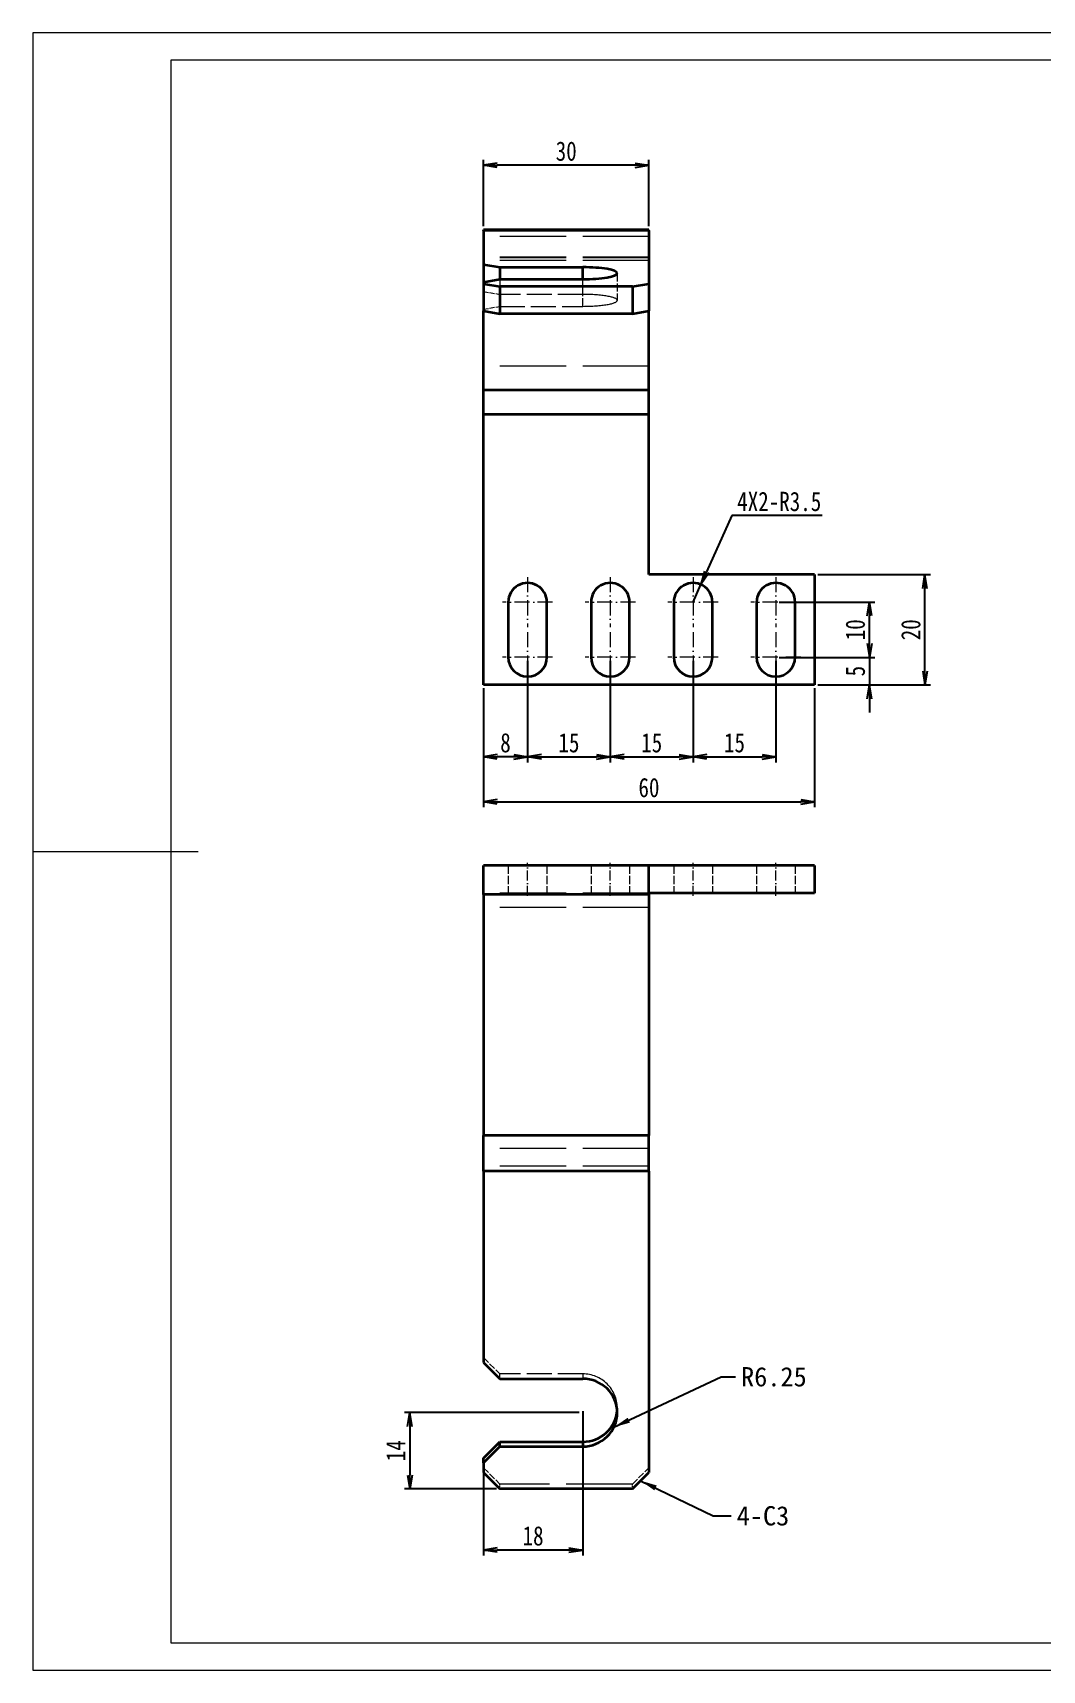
# Model space of a CAD drawing. Header units: millimetres. Extents: x -15766 to 80009, y -9701 to 15159.
# Drawn here: x -8135.4 to -7952.4, y 2838.5 to 3135.5 of the extents above; entities that cross this region are included whole.
import ezdxf

# ---------------------------------------------------------------- set-up
doc = ezdxf.new("R2010")
doc.units = ezdxf.units.MM
for name, pattern in [('CENTER-HOKUTO_1', [16, 13, -1, 1, -1]), ('DASHDOT', [18.5, 12, -3, 0.5, -3]), ('DASHED', [15, 12, -3]), ('HIDDEN-HOKUTO_1', [2, 1, -1])]:
    doc.linetypes.add(name, pattern=pattern)
doc.layers.get('DEFPOINTS').update_dxf_attribs({"lineweight": 18})
for name, color, linetype, lineweight in [('AM_7', 2, 'CENTER-HOKUTO_1', 18), ('AM_HID', 1, 'HIDDEN-HOKUTO_1', 18), ('AM_VIS', 7, 'Continuous', 18), ('CDRAFT0', 7, 'Continuous', 18), ('title_frame', 7, 'Continuous', 18), ('word_dim', 9, 'Continuous', 18), ('粗实线层_1', 7, 'Continuous', 15)]:
    doc.layers.add(name, color=color, linetype=linetype, lineweight=lineweight)
doc.styles.add('DIM', font='', dxfattribs={"width": 0.8})
doc.styles.get('DIM').set_extended_font_data('NSimSun')
doc.dimstyles.new('1-1', dxfattribs={"dimtxt": 3.5, "dimasz": 3, "dimexe": 1, "dimexo": 0, "dimgap": 1, "dimtad": 1, "dimdsep": 46, "dimtxsty": 'DIM', "dimblk": '_CAXARROW', "dimcen": 0, "dimdle": 6, "dimclrd": 256, "dimclre": 256, "dimclrt": 3, "dimazin": 2, "dimtfac": 0.707107, "dimtmove": 0, "dimatfit": 3, "dimfxl": 0, "dimfrac": 2, "dimtolj": 1, "dimarcsym": 0})
doc.dimstyles.new('1-1$0', dxfattribs={"dimtxt": 3.5, "dimasz": 2.5, "dimexe": 1, "dimexo": 0.625, "dimgap": 0.8, "dimtad": 1, "dimdsep": 46, "dimtxsty": 'DIM', "dimblk": 'OPEN', "dimcen": 0, "dimdle": 5, "dimclrd": 256, "dimclre": 256, "dimclrt": 3, "dimazin": 3, "dimtfac": 0.5, "dimtmove": 0, "dimatfit": 3, "dimldrblk": 'OPEN', "dimfxl": 0, "dimtolj": 1, "dimarcsym": 0})
doc.dimstyles.new('1-1$4', dxfattribs={"dimtxt": 3.5, "dimasz": 2.5, "dimexe": 1, "dimexo": 0.625, "dimgap": 0.8, "dimtad": 1, "dimtih": 1, "dimtoh": 1, "dimzin": 12, "dimdsep": 46, "dimtxsty": 'DIM', "dimblk": 'OPEN', "dimcen": 0, "dimdle": 5, "dimclrd": 256, "dimclre": 256, "dimclrt": 3, "dimazin": 3, "dimtfac": 0.5, "dimtmove": 0, "dimatfit": 3, "dimldrblk": 'OPEN', "dimfxl": 0, "dimtolj": 1, "dimarcsym": 0})

# ---------------------------------------------------------------- blocks, each defined once
blk = doc.blocks.new('*X1577')
at = {"layer": 'CDRAFT0'}
for p, q in [((420, 297), (0, 297)), ((0, 297), (0, 0)), ((420, 0), (420, 297)), ((0, 0), (420, 0))]:
    blk.add_line(p, q, dxfattribs=at)
at = {"layer": '粗实线层_1'}
for p, q in [((210, 297), (210, 287)), ((415, 292), (25, 292)), ((25, 292), (25, 5)), ((415, 5), (415, 292)), ((0, 148.5), (30, 148.5)), ((420, 148.5), (410, 148.5)), ((210, 0), (210, 10)), ((25, 5), (415, 5))]:
    blk.add_line(p, q, dxfattribs=at)
blk = doc.blocks.new('_OPEN')
at = {"color": 0, "linetype": 'ByBlock', "lineweight": -2}
for p, q in [((-1, 0.166667), (0, 0)), ((-1, -0.166667), (0, 0)), ((0, 0), (-1, 0))]:
    blk.add_line(p, q, dxfattribs=at)
blk = doc.blocks.new('*D1672')
at = {"layer": 'DEFPOINTS', "color": 0, "transparency": 16777216}
for p in [(-8053.71, 3111.44), (-8053.71, 3099.75), (-8023.71, 3099.75)]:
    blk.add_point(p, dxfattribs=at)
at = {"layer": 'word_dim', "linetype": 'Continuous', "lineweight": -2, "transparency": 16777216}
for p, q in [((-8053.71, 3100.38), (-8053.71, 3112.44)), ((-8026.21, 3111.44), (-8051.21, 3111.44)), ((-8023.71, 3100.38), (-8023.71, 3112.44))]:
    blk.add_line(p, q, dxfattribs=at)
at = {"layer": 'word_dim', "lineweight": -2, "transparency": 16777216, "xscale": 2.5, "yscale": 2.5, "zscale": 2.5, "rotation": 180}
blk.add_blockref('_OPEN', (-8053.71, 3111.44), dxfattribs=at)
at = {"layer": 'word_dim', "lineweight": -2, "transparency": 16777216, "xscale": 2.5, "yscale": 2.5, "zscale": 2.5}
blk.add_blockref('_OPEN', (-8023.71, 3111.44), dxfattribs=at)
at = {"layer": 'word_dim', "color": 3, "transparency": 16777216, "insert": (-8038.71, 3113.99), "char_height": 3.5, "attachment_point": 5, "style": 'DIM'}
blk.add_mtext('\\A1;30', dxfattribs=at)
blk = doc.blocks.new('*D1673')
at = {"layer": 'DEFPOINTS', "color": 0, "transparency": 16777216}
for p in [(-8000.71, 3022.2), (-7993.71, 3017.2), (-7983.75, 3017.2)]:
    blk.add_point(p, dxfattribs=at)
at = {"layer": 'word_dim', "linetype": 'Continuous', "lineweight": -2, "transparency": 16777216}
for p, q in [((-7983.75, 3024.7), (-7983.75, 3027.2)), ((-8000.09, 3022.2), (-7982.75, 3022.2)), ((-7983.75, 3022.2), (-7983.75, 3017.2)), ((-7993.09, 3017.2), (-7982.75, 3017.2)), ((-7983.75, 3014.7), (-7983.75, 3012.2))]:
    blk.add_line(p, q, dxfattribs=at)
at = {"layer": 'word_dim', "lineweight": -2, "transparency": 16777216, "xscale": 2.5, "yscale": 2.5, "zscale": 2.5}
for p, rotation in [((-7983.75, 3022.2), 270), ((-7983.75, 3017.2), 90)]:
    blk.add_blockref('_OPEN', p, dxfattribs=dict(at, rotation=rotation))
at = {"layer": 'word_dim', "color": 3, "transparency": 16777216, "insert": (-7986.3, 3019.7), "char_height": 3.5, "attachment_point": 5, "rotation": 90, "style": 'DIM'}
blk.add_mtext('\\A1;5', dxfattribs=at)
blk = doc.blocks.new('*D1674')
at = {"layer": 'DEFPOINTS', "color": 0, "transparency": 16777216}
for p in [(-8000.71, 3032.2), (-7983.75, 3032.2), (-8000.71, 3022.2)]:
    blk.add_point(p, dxfattribs=at)
at = {"layer": 'word_dim', "linetype": 'Continuous', "lineweight": -2, "transparency": 16777216}
for p, q in [((-8000.09, 3032.2), (-7982.75, 3032.2)), ((-7983.75, 3024.7), (-7983.75, 3029.7)), ((-8000.09, 3022.2), (-7982.75, 3022.2))]:
    blk.add_line(p, q, dxfattribs=at)
at = {"layer": 'word_dim', "lineweight": -2, "transparency": 16777216, "xscale": 2.5, "yscale": 2.5, "zscale": 2.5}
for p, rotation in [((-7983.75, 3032.2), 90), ((-7983.75, 3022.2), 270)]:
    blk.add_blockref('_OPEN', p, dxfattribs=dict(at, rotation=rotation))
at = {"layer": 'word_dim', "color": 3, "transparency": 16777216, "insert": (-7986.3, 3027.2), "char_height": 3.5, "attachment_point": 5, "rotation": 90, "style": 'DIM'}
blk.add_mtext('\\A1;10', dxfattribs=at)
blk = doc.blocks.new('*D1675')
at = {"layer": 'DEFPOINTS', "color": 0, "transparency": 16777216}
for p in [(-7993.71, 3037.2), (-7973.68, 3037.2), (-7993.71, 3017.2)]:
    blk.add_point(p, dxfattribs=at)
at = {"layer": 'word_dim', "linetype": 'Continuous', "lineweight": -2, "transparency": 16777216}
for p, q in [((-7993.09, 3037.2), (-7972.68, 3037.2)), ((-7973.68, 3019.7), (-7973.68, 3034.7)), ((-7993.09, 3017.2), (-7972.68, 3017.2))]:
    blk.add_line(p, q, dxfattribs=at)
at = {"layer": 'word_dim', "lineweight": -2, "transparency": 16777216, "xscale": 2.5, "yscale": 2.5, "zscale": 2.5}
for p, rotation in [((-7973.68, 3037.2), 90), ((-7973.68, 3017.2), 270)]:
    blk.add_blockref('_OPEN', p, dxfattribs=dict(at, rotation=rotation))
at = {"layer": 'word_dim', "color": 3, "transparency": 16777216, "insert": (-7976.23, 3027.2), "char_height": 3.5, "attachment_point": 5, "rotation": 90, "style": 'DIM'}
blk.add_mtext('\\A1;20', dxfattribs=at)
blk = doc.blocks.new('*D1676')
at = {"layer": 'DEFPOINTS', "color": 0, "transparency": 16777216}
for p in [(-8045.71, 3022.2), (-8053.71, 3017.2), (-8053.71, 3004.14)]:
    blk.add_point(p, dxfattribs=at)
at = {"layer": 'word_dim', "linetype": 'Continuous', "lineweight": -2, "transparency": 16777216}
for p, q in [((-8045.71, 3021.58), (-8045.71, 3003.14)), ((-8053.71, 3016.58), (-8053.71, 3003.14)), ((-8048.21, 3004.14), (-8051.21, 3004.14))]:
    blk.add_line(p, q, dxfattribs=at)
at = {"layer": 'word_dim', "lineweight": -2, "transparency": 16777216, "xscale": 2.5, "yscale": 2.5, "zscale": 2.5, "rotation": 180}
blk.add_blockref('_OPEN', (-8053.71, 3004.14), dxfattribs=at)
at = {"layer": 'word_dim', "lineweight": -2, "transparency": 16777216, "xscale": 2.5, "yscale": 2.5, "zscale": 2.5}
blk.add_blockref('_OPEN', (-8045.71, 3004.14), dxfattribs=at)
at = {"layer": 'word_dim', "color": 3, "transparency": 16777216, "insert": (-8049.71, 3006.69), "char_height": 3.5, "attachment_point": 5, "style": 'DIM'}
blk.add_mtext('\\A1;8', dxfattribs=at)
blk = doc.blocks.new('*D1677')
at = {"layer": 'DEFPOINTS', "color": 0, "transparency": 16777216}
for p in [(-8045.71, 3022.2), (-8030.71, 3022.2), (-8030.71, 3004.14)]:
    blk.add_point(p, dxfattribs=at)
at = {"layer": 'word_dim', "linetype": 'Continuous', "lineweight": -2, "transparency": 16777216}
for p, q in [((-8045.71, 3021.58), (-8045.71, 3003.14)), ((-8030.71, 3021.58), (-8030.71, 3003.14)), ((-8043.21, 3004.14), (-8033.21, 3004.14))]:
    blk.add_line(p, q, dxfattribs=at)
at = {"layer": 'word_dim', "lineweight": -2, "transparency": 16777216, "xscale": 2.5, "yscale": 2.5, "zscale": 2.5, "rotation": 180}
blk.add_blockref('_OPEN', (-8045.71, 3004.14), dxfattribs=at)
at = {"layer": 'word_dim', "lineweight": -2, "transparency": 16777216, "xscale": 2.5, "yscale": 2.5, "zscale": 2.5}
blk.add_blockref('_OPEN', (-8030.71, 3004.14), dxfattribs=at)
at = {"layer": 'word_dim', "color": 3, "transparency": 16777216, "insert": (-8038.21, 3006.69), "char_height": 3.5, "attachment_point": 5, "style": 'DIM'}
blk.add_mtext('\\A1;15', dxfattribs=at)
blk = doc.blocks.new('*D1678')
at = {"layer": 'DEFPOINTS', "color": 0, "transparency": 16777216}
for p in [(-8030.71, 3022.2), (-8015.71, 3022.2), (-8015.71, 3004.14)]:
    blk.add_point(p, dxfattribs=at)
at = {"layer": 'word_dim', "linetype": 'Continuous', "lineweight": -2, "transparency": 16777216}
for p, q in [((-8030.71, 3021.58), (-8030.71, 3003.14)), ((-8015.71, 3021.58), (-8015.71, 3003.14)), ((-8028.21, 3004.14), (-8018.21, 3004.14))]:
    blk.add_line(p, q, dxfattribs=at)
at = {"layer": 'word_dim', "lineweight": -2, "transparency": 16777216, "xscale": 2.5, "yscale": 2.5, "zscale": 2.5, "rotation": 180}
blk.add_blockref('_OPEN', (-8030.71, 3004.14), dxfattribs=at)
at = {"layer": 'word_dim', "lineweight": -2, "transparency": 16777216, "xscale": 2.5, "yscale": 2.5, "zscale": 2.5}
blk.add_blockref('_OPEN', (-8015.71, 3004.14), dxfattribs=at)
at = {"layer": 'word_dim', "color": 3, "transparency": 16777216, "insert": (-8023.21, 3006.69), "char_height": 3.5, "attachment_point": 5, "style": 'DIM'}
blk.add_mtext('\\A1;15', dxfattribs=at)
blk = doc.blocks.new('*D1679')
at = {"layer": 'DEFPOINTS', "color": 0, "transparency": 16777216}
for p in [(-8015.71, 3022.2), (-8000.71, 3022.2), (-8000.71, 3004.14)]:
    blk.add_point(p, dxfattribs=at)
at = {"layer": 'word_dim', "linetype": 'Continuous', "lineweight": -2, "transparency": 16777216}
for p, q in [((-8015.71, 3021.58), (-8015.71, 3003.14)), ((-8000.71, 3021.58), (-8000.71, 3003.14)), ((-8013.21, 3004.14), (-8003.21, 3004.14))]:
    blk.add_line(p, q, dxfattribs=at)
at = {"layer": 'word_dim', "lineweight": -2, "transparency": 16777216, "xscale": 2.5, "yscale": 2.5, "zscale": 2.5, "rotation": 180}
blk.add_blockref('_OPEN', (-8015.71, 3004.14), dxfattribs=at)
at = {"layer": 'word_dim', "lineweight": -2, "transparency": 16777216, "xscale": 2.5, "yscale": 2.5, "zscale": 2.5}
blk.add_blockref('_OPEN', (-8000.71, 3004.14), dxfattribs=at)
at = {"layer": 'word_dim', "color": 3, "transparency": 16777216, "insert": (-8008.21, 3006.69), "char_height": 3.5, "attachment_point": 5, "style": 'DIM'}
blk.add_mtext('\\A1;15', dxfattribs=at)
blk = doc.blocks.new('*D1680')
at = {"layer": 'DEFPOINTS', "color": 0, "transparency": 16777216}
for p in [(-8053.71, 3017.2), (-7993.71, 3017.2), (-7993.71, 2996.01)]:
    blk.add_point(p, dxfattribs=at)
at = {"layer": 'word_dim', "linetype": 'Continuous', "lineweight": -2, "transparency": 16777216}
for p, q in [((-8053.71, 3016.58), (-8053.71, 2995.01)), ((-7993.71, 3016.58), (-7993.71, 2995.01)), ((-8051.21, 2996.01), (-7996.21, 2996.01))]:
    blk.add_line(p, q, dxfattribs=at)
at = {"layer": 'word_dim', "lineweight": -2, "transparency": 16777216, "xscale": 2.5, "yscale": 2.5, "zscale": 2.5, "rotation": 180}
blk.add_blockref('_OPEN', (-8053.71, 2996.01), dxfattribs=at)
at = {"layer": 'word_dim', "lineweight": -2, "transparency": 16777216, "xscale": 2.5, "yscale": 2.5, "zscale": 2.5}
blk.add_blockref('_OPEN', (-7993.71, 2996.01), dxfattribs=at)
at = {"layer": 'word_dim', "color": 3, "transparency": 16777216, "insert": (-8023.71, 2998.56), "char_height": 3.5, "attachment_point": 5, "style": 'DIM'}
blk.add_mtext('\\A1;60', dxfattribs=at)
blk = doc.blocks.new('*D1681')
at = {"layer": 'DEFPOINTS', "color": 0, "transparency": 16777216}
for p in [(-8014.28, 3035.4), (-8015.71, 3032.2)]:
    blk.add_point(p, dxfattribs=at)
at = {"layer": 'word_dim', "linetype": 'Continuous', "lineweight": -2, "transparency": 16777216}
for p, q in [((-8008.67, 3047.9), (-8013.26, 3037.68)), ((-7992.33, 3047.9), (-8008.67, 3047.9)), ((-8015.71, 3032.2), (-8014.28, 3035.4))]:
    blk.add_line(p, q, dxfattribs=at)
at = {"layer": 'word_dim', "lineweight": -2, "transparency": 16777216, "xscale": 2.5, "yscale": 2.5, "zscale": 2.5, "rotation": 245.8220121247844}
blk.add_blockref('_OPEN', (-8014.28, 3035.4), dxfattribs=at)
at = {"layer": 'word_dim', "color": 3, "transparency": 16777216, "insert": (-8000.1, 3050.45), "char_height": 3.5, "attachment_point": 5, "style": 'DIM'}
blk.add_mtext('\\A1;4X2-R3.5', dxfattribs=at)
blk = doc.blocks.new('*D1689')
at = {"layer": 'DEFPOINTS', "color": 0, "transparency": 16777216}
for p in [(-8035.71, 2886.08), (-8053.71, 2875.21), (-8053.71, 2860.29)]:
    blk.add_point(p, dxfattribs=at)
at = {"layer": 'word_dim', "linetype": 'Continuous', "lineweight": -2, "transparency": 16777216}
for p, q in [((-8035.71, 2885.45), (-8035.71, 2859.29)), ((-8053.71, 2874.59), (-8053.71, 2859.29)), ((-8038.21, 2860.29), (-8051.21, 2860.29))]:
    blk.add_line(p, q, dxfattribs=at)
at = {"layer": 'word_dim', "lineweight": -2, "transparency": 16777216, "xscale": 2.5, "yscale": 2.5, "zscale": 2.5, "rotation": 180}
blk.add_blockref('_OPEN', (-8053.71, 2860.29), dxfattribs=at)
at = {"layer": 'word_dim', "lineweight": -2, "transparency": 16777216, "xscale": 2.5, "yscale": 2.5, "zscale": 2.5}
blk.add_blockref('_OPEN', (-8035.71, 2860.29), dxfattribs=at)
at = {"layer": 'word_dim', "color": 3, "transparency": 16777216, "insert": (-8044.71, 2862.84), "char_height": 3.5, "attachment_point": 5, "style": 'DIM'}
blk.add_mtext('\\A1;18', dxfattribs=at)
blk = doc.blocks.new('*D1690')
at = {"layer": 'DEFPOINTS', "color": 0, "transparency": 16777216}
for p in [(-8035.71, 2885.21), (-8067.04, 2871.39), (-8050.71, 2871.39)]:
    blk.add_point(p, dxfattribs=at)
at = {"layer": 'word_dim', "linetype": 'Continuous', "lineweight": -2, "transparency": 16777216}
for p, q in [((-8036.34, 2885.21), (-8068.04, 2885.21)), ((-8067.04, 2882.71), (-8067.04, 2873.89)), ((-8051.34, 2871.39), (-8068.04, 2871.39))]:
    blk.add_line(p, q, dxfattribs=at)
at = {"layer": 'word_dim', "lineweight": -2, "transparency": 16777216, "xscale": 2.5, "yscale": 2.5, "zscale": 2.5}
for p, rotation in [((-8067.04, 2885.21), 90), ((-8067.04, 2871.39), 270)]:
    blk.add_blockref('_OPEN', p, dxfattribs=dict(at, rotation=rotation))
at = {"layer": 'word_dim', "color": 3, "transparency": 16777216, "insert": (-8069.59, 2878.3), "char_height": 3.5, "attachment_point": 5, "rotation": 90, "style": 'DIM'}
blk.add_mtext('\\A1;14', dxfattribs=at)
blk = doc.blocks.new('_CAXARROW')
blk.add_hatch(color=0).paths.add_polyline_path([(0, 0), (-1, 0.125), (-1, -0.125)], flags=0)

msp = doc.modelspace()

# ---------------------------------------------------------------- linework, layer by layer
at = {"layer": 'AM_7', "color": 2, "linetype": 'DASHDOT', "lineweight": 13, "ltscale": 0.227502}
for p, q in [((-8045.71342, 3036.75291), (-8045.71342, 3027.65282)), ((-8030.71342, 3036.75291), (-8030.71342, 3027.65282)), ((-8015.71342, 3036.75291), (-8015.71342, 3027.65282)), ((-8000.71342, 3036.75291), (-8000.71342, 3027.65282)), ((-8045.71342, 3026.75291), (-8045.71342, 3017.65282)), ((-8030.71342, 3026.75291), (-8030.71342, 3017.65282)), ((-8015.71342, 3026.75291), (-8015.71342, 3017.65282)), ((-8000.71342, 3026.75291), (-8000.71342, 3017.65282))]:
    msp.add_line(p, q, dxfattribs=at)
at = {"layer": 'AM_7', "color": 2, "linetype": 'DASHDOT', "lineweight": 13, "ltscale": 0.22749}
for p, q in [((-8041.16459, 3032.20287), (-8050.2642, 3032.20287)), ((-8026.16459, 3032.20287), (-8035.2642, 3032.20287)), ((-8011.16459, 3032.20287), (-8020.2642, 3032.20287)), ((-7996.16459, 3032.20287), (-8005.2642, 3032.20287)), ((-8041.16459, 3022.20287), (-8050.2642, 3022.20287)), ((-8026.16459, 3022.20287), (-8035.2642, 3022.20287)), ((-8011.16459, 3022.20287), (-8020.2642, 3022.20287)), ((-7996.16459, 3022.20287), (-8005.2642, 3022.20287))]:
    msp.add_line(p, q, dxfattribs=at)
at = {"layer": 'AM_7', "color": 2, "linetype": 'DASHDOT', "lineweight": 13, "ltscale": 0.15}
for p, q in [((-8045.71342, 2978.94546), (-8045.71342, 2984.94546)), ((-8030.71342, 2978.94546), (-8030.71342, 2984.94546)), ((-8015.71342, 2978.94546), (-8015.71342, 2984.94546)), ((-8000.71342, 2978.94546), (-8000.71342, 2984.94546))]:
    msp.add_line(p, q, dxfattribs=at)
at = {"layer": 'AM_HID', "color": 1, "linetype": 'DASHED', "lineweight": 13}
for p, q in [((-8023.71342, 3098.55638), (-8053.71342, 3098.55638)), ((-8023.71342, 3094.75169), (-8053.71342, 3094.75169)), ((-8023.71342, 3094.67577), (-8053.71342, 3094.67577)), ((-8023.71342, 3094.15404), (-8053.71342, 3094.15404)), ((-8023.71342, 3075.03465), (-8053.71342, 3075.03465)), ((-8023.71342, 3066.22996), (-8053.71342, 3066.22996)), ((-8023.71342, 2979.44546), (-8053.71342, 2979.44546)), ((-8023.71342, 2976.81582), (-8053.71342, 2976.81582)), ((-8023.71342, 2933.13271), (-8053.71342, 2933.13271)), ((-8023.71342, 2929.89394), (-8053.71342, 2929.89394)), ((-8026.71342, 2872.25601), (-8050.71342, 2872.25601))]:
    msp.add_line(p, q, dxfattribs=at)
at = {"layer": 'AM_HID', "color": 1, "linetype": 'DASHED', "lineweight": 13, "ltscale": 0.123096}
for p, q in [((-8029.46342, 3091.87254), (-8029.46342, 3086.94871)), ((-8050.71342, 3090.78709), (-8050.71342, 3085.86327)), ((-8035.71342, 3085.86327), (-8035.71342, 3090.78709))]:
    msp.add_line(p, q, dxfattribs=at)
at = {"layer": 'AM_HID', "color": 1, "linetype": 'DASHED', "lineweight": 13, "ltscale": 0.068829}
for p, q in [((-8050.71342, 3090.78709), (-8050.71342, 3088.03392)), ((-8035.71342, 3088.03392), (-8035.71342, 3090.78709))]:
    msp.add_line(p, q, dxfattribs=at)
at = {"layer": 'AM_HID', "color": 1, "linetype": 'DASHED', "lineweight": 13, "ltscale": 0.076124}
msp.add_line((-8053.71342, 3088.55516), (-8050.71342, 3088.03392), dxfattribs=at)
at = {"layer": 'AM_HID', "color": 1, "linetype": 'DASHED', "lineweight": 13, "ltscale": 0.076123}
msp.add_line((-8053.71342, 3085.34227), (-8050.71342, 3085.86327), dxfattribs=at)
at = {"layer": 'AM_HID', "color": 1, "linetype": 'DASHED', "lineweight": 13, "ltscale": 0.375}
for p, q in [((-8035.71342, 3088.03392), (-8050.71342, 3088.03392)), ((-8050.71342, 3085.86327), (-8035.71342, 3085.86327)), ((-8035.71342, 2892.23135), (-8050.71342, 2892.23135))]:
    msp.add_line(p, q, dxfattribs=at)
at = {"layer": 'AM_HID', "color": 1, "linetype": 'DASHED', "lineweight": 13, "ltscale": 0.125}
for p, q in [((-8049.21342, 2984.44546), (-8049.21342, 2979.44546)), ((-8042.21342, 2984.44546), (-8042.21342, 2979.44546)), ((-8034.21342, 2984.44546), (-8034.21342, 2979.44546)), ((-8027.21342, 2984.44546), (-8027.21342, 2979.44546)), ((-8019.21342, 2984.44546), (-8019.21342, 2979.44546)), ((-8012.21342, 2984.44546), (-8012.21342, 2979.44546)), ((-8004.21342, 2984.44546), (-8004.21342, 2979.44546)), ((-7997.21342, 2984.44546), (-7997.21342, 2979.44546))]:
    msp.add_line(p, q, dxfattribs=at)
at = {"layer": 'AM_HID', "color": 1, "linetype": 'DASHED', "lineweight": 13, "ltscale": 0.105266}
msp.add_line((-8053.71342, 2895.18594), (-8050.71342, 2892.23135), dxfattribs=at)
at = {"layer": 'AM_HID', "color": 1, "linetype": 'DASHED', "lineweight": 13, "ltscale": 0.021704}
for p, q in [((-8050.71342, 2891.36318), (-8050.71342, 2892.23135)), ((-8035.71342, 2892.23135), (-8035.71342, 2891.36318))]:
    msp.add_line(p, q, dxfattribs=at)
at = {"layer": 'AM_HID', "color": 1, "linetype": 'DASHED', "lineweight": 13, "ltscale": 0.02171}
for p, q in [((-8029.46342, 2885.20791), (-8029.46342, 2886.07632)), ((-8050.71342, 2871.3876), (-8050.71342, 2872.25601)), ((-8026.71342, 2871.3876), (-8026.71342, 2872.25601))]:
    msp.add_line(p, q, dxfattribs=at)
at = {"layer": 'AM_HID', "color": 1, "linetype": 'DASHED', "lineweight": 13, "ltscale": 0.105262}
for p, q in [((-8053.71342, 2875.21035), (-8050.71342, 2872.25601)), ((-8026.71342, 2872.25601), (-8023.71342, 2875.21035))]:
    msp.add_line(p, q, dxfattribs=at)
at = {"layer": 'AM_HID', "color": 1, "linetype": 'DASHED', "lineweight": 13}
for centre, major_axis, ratio, start_param, end_param in [((-8035.71342, 3086.94871), (-6.25, 0), 0.17367023, 3.141592479, 4.712388806), ((-8035.71342, 3086.94871), (-6.25, 0), 0.17367023, 1.570796152, 3.141592479), ((-8035.71342, 2886.07632), (6.25, 0), 0.984803864, 0.000000441, 1.570796768), ((-8035.71342, 2886.07632), (6.25, 0), 0.984803864, 6.212602397, 6.283185748)]:
    msp.add_ellipse(centre, major_axis=major_axis, ratio=ratio, start_param=start_param, end_param=end_param, dxfattribs=at)
at = {"layer": 'AM_VIS', "color": 7, "lineweight": 35, "ltscale": 0.003796}
for p, q in [((-8053.71342, 3099.59984), (-8053.71342, 3099.75169)), ((-8023.71342, 3099.59984), (-8023.71342, 3099.75169))]:
    msp.add_line(p, q, dxfattribs=at)
at = {"layer": 'AM_VIS', "color": 7, "lineweight": 35}
for p, q in [((-8023.71342, 3099.75169), (-8053.71342, 3099.75169)), ((-8023.71342, 3099.59984), (-8053.71342, 3099.59984)), ((-8026.71342, 3089.43529), (-8050.71342, 3089.43529)), ((-8026.71342, 3084.51146), (-8050.71342, 3084.51146)), ((-8023.71342, 3070.63231), (-8053.71342, 3070.63231)), ((-8023.71342, 3066.22996), (-8053.71342, 3066.22996)), ((-8053.71342, 3017.20287), (-8053.71342, 3066.22996)), ((-8023.71342, 3037.20287), (-8023.71342, 3066.22996)), ((-7993.71342, 3037.20287), (-8023.71342, 3037.20287)), ((-7993.71342, 3037.20287), (-7993.71342, 3017.20287)), ((-7993.71342, 3017.20287), (-8053.71342, 3017.20287)), ((-8023.71342, 2984.44546), (-8053.71342, 2984.44546)), ((-7993.71342, 2984.44546), (-8023.71342, 2984.44546)), ((-8023.71342, 2979.18643), (-8053.71342, 2979.18643)), ((-8053.71342, 2979.18643), (-8053.71342, 2935.50332)), ((-7993.71342, 2979.44546), (-8023.71342, 2979.44546)), ((-8023.71342, 2979.18643), (-8023.71342, 2935.50308)), ((-8023.71342, 2935.50308), (-8053.71342, 2935.50332)), ((-8023.71342, 2929.02529), (-8053.71342, 2929.02529)), ((-8053.71342, 2929.02529), (-8053.71342, 2894.31728)), ((-8023.71342, 2929.02529), (-8023.71342, 2874.34219)), ((-8026.71342, 2871.3876), (-8050.71342, 2871.3876))]:
    msp.add_line(p, q, dxfattribs=at)
at = {"layer": 'AM_VIS', "color": 7, "lineweight": 35, "ltscale": 0.153021}
msp.add_line((-8053.71342, 3099.59984), (-8053.71342, 3093.47899), dxfattribs=at)
at = {"layer": 'AM_VIS', "color": 7, "lineweight": 35, "ltscale": 0.241089}
msp.add_line((-8023.71342, 3099.59984), (-8023.71342, 3089.95628), dxfattribs=at)
at = {"layer": 'AM_VIS', "color": 7, "lineweight": 35, "ltscale": 0.080322}
msp.add_line((-8053.71342, 3093.47899), (-8053.71342, 3090.2661), dxfattribs=at)
at = {"layer": 'AM_VIS', "color": 7, "lineweight": 35, "ltscale": 0.076123}
for p, q in [((-8053.71342, 3093.47899), (-8050.71342, 3092.95799)), ((-8053.71342, 3090.2661), (-8050.71342, 3090.78709)), ((-8053.71342, 3089.95628), (-8050.71342, 3089.43529)), ((-8026.71342, 3089.43529), (-8023.71342, 3089.95628)), ((-8053.71342, 3085.03246), (-8050.71342, 3084.51146)), ((-8026.71342, 3084.51146), (-8023.71342, 3085.03246))]:
    msp.add_line(p, q, dxfattribs=at)
at = {"layer": 'AM_VIS', "color": 7, "lineweight": 35, "ltscale": 0.054272}
for p, q in [((-8050.71342, 3092.95799), (-8050.71342, 3090.78709)), ((-8035.71342, 3090.78709), (-8035.71342, 3092.95799))]:
    msp.add_line(p, q, dxfattribs=at)
at = {"layer": 'AM_VIS', "color": 7, "lineweight": 35, "ltscale": 0.375}
for p, q in [((-8050.71342, 3092.95799), (-8035.71342, 3092.95799)), ((-8050.71342, 3090.78709), (-8035.71342, 3090.78709)), ((-8050.71342, 2891.36318), (-8035.71342, 2891.36318)), ((-8050.71342, 2879.92129), (-8035.71342, 2879.92129)), ((-8050.71342, 2879.05312), (-8035.71342, 2879.05312))]:
    msp.add_line(p, q, dxfattribs=at)
at = {"layer": 'AM_VIS', "color": 7, "lineweight": 35, "ltscale": 0.007745}
msp.add_line((-8053.71342, 3090.2661), (-8053.71342, 3089.95628), dxfattribs=at)
at = {"layer": 'AM_VIS', "color": 7, "lineweight": 35, "ltscale": 0.123096}
for p, q in [((-8053.71342, 3089.95628), (-8053.71342, 3085.03246)), ((-8050.71342, 3089.43529), (-8050.71342, 3084.51146)), ((-8026.71342, 3089.43529), (-8026.71342, 3084.51146)), ((-8023.71342, 3089.95628), (-8023.71342, 3085.03246))]:
    msp.add_line(p, q, dxfattribs=at)
at = {"layer": 'AM_VIS', "color": 7, "lineweight": 35, "ltscale": 0.360004}
for p, q in [((-8053.71342, 3070.63231), (-8053.71342, 3085.03246)), ((-8023.71342, 3070.63231), (-8023.71342, 3085.03246))]:
    msp.add_line(p, q, dxfattribs=at)
at = {"layer": 'AM_VIS', "color": 7, "lineweight": 35, "ltscale": 0.110059}
for p, q in [((-8053.71342, 3066.22996), (-8053.71342, 3070.63231)), ((-8023.71342, 3066.22996), (-8023.71342, 3070.63231))]:
    msp.add_line(p, q, dxfattribs=at)
at = {"layer": 'AM_VIS', "color": 7, "lineweight": 35, "ltscale": 0.25}
for p, q in [((-8049.21342, 3032.20287), (-8049.21342, 3022.20287)), ((-8042.21342, 3022.20287), (-8042.21342, 3032.20287)), ((-8034.21342, 3032.20287), (-8034.21342, 3022.20287)), ((-8027.21342, 3022.20287), (-8027.21342, 3032.20287)), ((-8019.21342, 3032.20287), (-8019.21342, 3022.20287)), ((-8012.21342, 3022.20287), (-8012.21342, 3032.20287)), ((-8004.21342, 3032.20287), (-8004.21342, 3022.20287)), ((-7997.21342, 3022.20287), (-7997.21342, 3032.20287))]:
    msp.add_line(p, q, dxfattribs=at)
at = {"layer": 'AM_VIS', "color": 7, "lineweight": 35, "ltscale": 0.131476}
for p, q in [((-8053.71342, 2979.18643), (-8053.71342, 2984.44546)), ((-8023.71342, 2979.18643), (-8023.71342, 2984.44546))]:
    msp.add_line(p, q, dxfattribs=at)
at = {"layer": 'AM_VIS', "color": 7, "lineweight": 35, "ltscale": 0.125}
msp.add_line((-7993.71342, 2984.44546), (-7993.71342, 2979.44546), dxfattribs=at)
at = {"layer": 'AM_VIS', "color": 7, "lineweight": 35, "ltscale": 0.161951}
msp.add_line((-8053.71342, 2929.02529), (-8053.71342, 2935.50332), dxfattribs=at)
at = {"layer": 'AM_VIS', "color": 7, "lineweight": 35, "ltscale": 0.161945}
msp.add_line((-8023.71342, 2929.02529), (-8023.71342, 2935.50308), dxfattribs=at)
at = {"layer": 'AM_VIS', "color": 7, "lineweight": 35, "ltscale": 0.105258}
msp.add_line((-8053.71342, 2894.31728), (-8050.71342, 2891.36318), dxfattribs=at)
at = {"layer": 'AM_VIS', "color": 7, "lineweight": 35, "ltscale": 0.105262}
msp.add_line((-8053.71342, 2876.96694), (-8050.71342, 2879.92129), dxfattribs=at)
at = {"layer": 'AM_VIS', "color": 7, "lineweight": 35, "ltscale": 0.105266}
for p, q in [((-8053.71342, 2876.09853), (-8050.71342, 2879.05312)), ((-8053.71342, 2874.34219), (-8050.71342, 2871.3876)), ((-8026.71342, 2871.3876), (-8023.71342, 2874.34219))]:
    msp.add_line(p, q, dxfattribs=at)
at = {"layer": 'AM_VIS', "color": 7, "lineweight": 35, "ltscale": 0.021704}
for p, q in [((-8050.71342, 2879.05312), (-8050.71342, 2879.92129)), ((-8035.71342, 2879.92129), (-8035.71342, 2879.05312))]:
    msp.add_line(p, q, dxfattribs=at)
at = {"layer": 'AM_VIS', "color": 7, "lineweight": 35, "ltscale": 0.02171}
msp.add_line((-8053.71342, 2876.09853), (-8053.71342, 2876.96694), dxfattribs=at)
at = {"layer": 'AM_VIS', "color": 7, "lineweight": 35, "ltscale": 0.043909}
msp.add_line((-8053.71342, 2876.09853), (-8053.71342, 2874.34219), dxfattribs=at)
at = {"layer": 'AM_VIS', "color": 7, "lineweight": 35}
for centre, start, end in [((-8045.71342, 3032.20287), 0.0000044, 180.0000087), ((-8030.71342, 3032.20287), 0.0000044, 180.0000087), ((-8015.71342, 3032.20287), 0.0000044, 180.0000087), ((-8000.71342, 3032.20287), 0.0000044, 180.0000087), ((-8045.71342, 3022.20287), 180.0000087, 0.0000044), ((-8030.71342, 3022.20287), 180.0000087, 0.0000044), ((-8015.71342, 3022.20287), 180.0000087, 0.0000044), ((-8000.71342, 3022.20287), 180.0000087, 0.0000044)]:
    msp.add_arc(centre, 3.5, start, end, dxfattribs=at)
for centre, major_axis, ratio, start_param, end_param in [((-8035.71342, 3091.87254), (-6.25, 0), 0.17367023, 3.141592479, 4.712388806), ((-8035.71342, 3091.87254), (-6.25, 0), 0.17367023, 1.570796152, 3.141592479), ((-8035.71342, 2885.20791), (6.25, 0), 0.984803864, 0.000000441, 1.570796768), ((-8035.71342, 2886.07632), (6.25, 0), 0.984803864, 4.712389421, 6.212602397), ((-8035.71342, 2885.20791), (6.25, 0), 0.984803864, 4.712389421, 6.283185748)]:
    msp.add_ellipse(centre, major_axis=major_axis, ratio=ratio, start_param=start_param, end_param=end_param, dxfattribs=at)

# ---------------------------------------------------------------- block references
at = {"layer": 'title_frame'}
msp.add_blockref('*X1577', (-8135.38828, 2838.48453), dxfattribs=at)

# ---------------------------------------------------------------- texts
at = {"layer": 'word_dim', "color": 3, "char_height": 3.5, "attachment_point": 1}
for s, insert in [('\\A1;R6.25', (-8007.01803, 2893.46767)), ('\\A1;4-C3', (-8007.80633, 2868.24862))]:
    msp.add_mtext(s, dxfattribs=dict(at, insert=insert))

# ---------------------------------------------------------------- dimensions: what is measured, and where the dimension line sits
at = {"layer": 'word_dim', "color": 3, "true_color": 0x00ff00}
for base, p1, p2, picture, middle in [((-8053.71342, 3111.44474), (-8023.71342, 3099.75169), (-8053.71342, 3099.75169), '*D1672', (-8038.71342, 3113.99474)), ((-8053.71342, 3004.14153), (-8045.71342, 3022.20287), (-8053.71342, 3017.20287), '*D1676', (-8049.71342, 3006.69153)), ((-8030.7144, 3004.14153), (-8045.71342, 3022.20287), (-8030.7144, 3022.20287), '*D1677', (-8038.21391, 3006.69153)), ((-8015.71342, 3004.14153), (-8030.71342, 3022.20287), (-8015.71342, 3022.20287), '*D1678', (-8023.21342, 3006.69153)), ((-8000.71342, 3004.14153), (-8015.71342, 3022.20287), (-8000.71342, 3022.20287), '*D1679', (-8008.21342, 3006.69153)), ((-7993.71342, 2996.01423), (-8053.71342, 3017.20287), (-7993.71342, 3017.20287), '*D1680', (-8023.71342, 2998.56423)), ((-8053.71342, 2860.28794), (-8035.71342, 2886.07632), (-8053.71342, 2875.21035), '*D1689', (-8044.71342, 2862.83794))]:
    dim = msp.add_linear_dim(base=base, p1=p1, p2=p2, dimstyle='1-1$0', dxfattribs=at)
    dim.commit()
    dim.dimension.update_dxf_attribs({"geometry": picture, "text_midpoint": middle})
dim = msp.add_radius_dim(center=(-8015.71342, 3032.20287), mpoint=(-8014.27991, 3035.39584), dimstyle='1-1$4', override={"dimpost": '4X2-R<>'}, dxfattribs=at)
dim.commit()
dim.dimension.update_dxf_attribs({"geometry": '*D1681', "text_midpoint": (-8000.09548, 3047.90138), "dimtype": 164})
for base, p1, p2, picture, middle in [((-7973.67718, 3037.20287), (-7993.71342, 3017.20287), (-7993.71342, 3037.20287), '*D1675', (-7976.22718, 3027.20287)), ((-7983.75385, 3032.20287), (-8000.7144, 3022.20287), (-8000.71342, 3032.20287), '*D1674', (-7986.30385, 3027.20287)), ((-7983.75385, 3017.20287), (-8000.7144, 3022.20287), (-7993.71342, 3017.20287), '*D1673', (-7986.30385, 3019.70287))]:
    dim = msp.add_linear_dim(base=base, p1=p1, p2=p2, angle=90, dimstyle='1-1$0', dxfattribs=at)
    dim.commit()
    dim.dimension.update_dxf_attribs({"geometry": picture, "text_midpoint": middle})
dim = msp.add_linear_dim(base=(-8067.03513, 2871.3876), p1=(-8035.71342, 2885.20791), p2=(-8050.71342, 2871.3876), angle=90, dimstyle='1-1$0', override={"dimdec": 0}, dxfattribs=at)
dim.commit()
dim.dimension.update_dxf_attribs({"geometry": '*D1690', "text_midpoint": (-8069.58513, 2878.29775)})

# ---------------------------------------------------------------- leaders
at = {"layer": 'word_dim', "color": 3, "true_color": 0x00ff00, "annotation_type": 0, "has_hookline": 1, "hookline_direction": 0}
for points, text_width in [([(-8030.06965, 2882.56349), (-8010.60902, 2891.71767), (-8008.01803, 2891.71767)], 14), ([(-8025.21342, 2872.86489), (-8012.09273, 2866.49862), (-8008.80633, 2866.49862)], 12.83333)]:
    msp.add_leader(points, dimstyle='1-1', override={"dimgap": 1, "dimtad": 0}, dxfattribs=dict(at, text_width=text_width))

doc.saveas('drawing.dxf')
